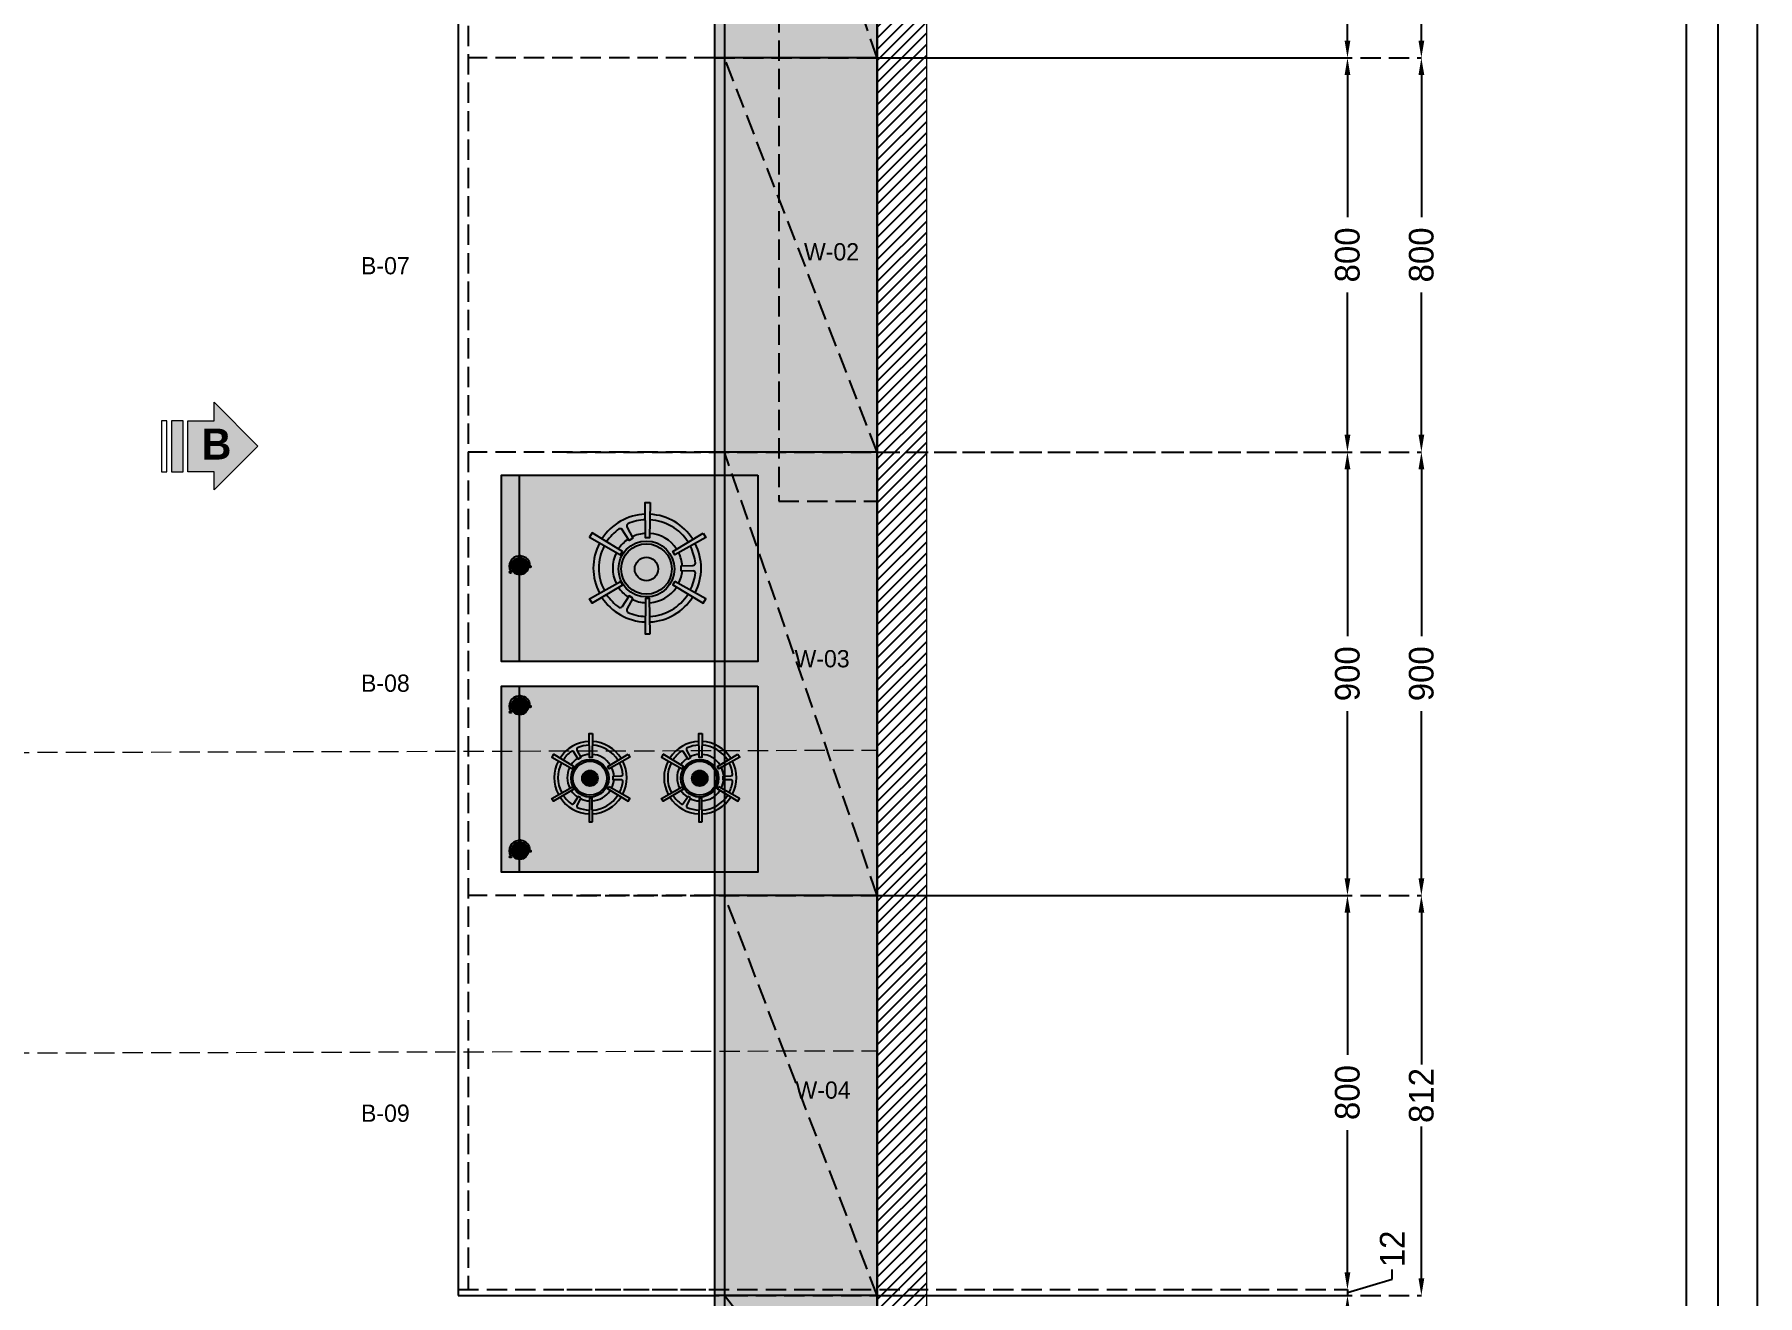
# Model space of a CAD drawing. Header units: millimetres. Extents: x -279428 to -243254, y -13605 to 1263.
# Drawn here: x -257001 to -253505, y -10734 to -8174 of the extents above; entities that cross this region are included whole.
import ezdxf

# ---------------------------------------------------------------- set-up
doc = ezdxf.new("R2010")
doc.units = ezdxf.units.MM
doc.linetypes.add('DGN Style 3', pattern=[57.66124, 41.1866, -16.47464])
for name, color, linetype in [('1-arredi retini', 7, 'Continuous'), ('kitchen line', 250, 'Continuous'), ('Livello 1', 7, 'Continuous'), ('Measurement', 7, 'Continuous')]:
    doc.layers.add(name, color=color, linetype=linetype)
for name, color, linetype, lineweight in [('BEAM', 1, 'Continuous', 35), ('FURNITURE', 7, 'Continuous', 9), ('Text', 7, 'Continuous', 0), ('www.cadpirate.com', 7, 'Continuous', 5)]:
    doc.layers.add(name, color=color, linetype=linetype, lineweight=lineweight)
doc.styles.add('Kuche7', font='', dxfattribs={"height": 50})
doc.styles.get("Standard").update_dxf_attribs({"font": 'arial.ttf'})
doc.styles.get('Kuche7').set_extended_font_data('Montserrat')
doc.dimstyles.new('Kuche7', dxfattribs={"dimtxt": 50, "dimasz": 35, "dimexe": 0.18, "dimexo": 0.0625, "dimgap": 10, "dimtad": 0, "dimdec": 0, "dimzin": 0, "dimdsep": 46, "dimtxsty": 'Kuche7', "dimcen": 0.09, "dimclrd": 256, "dimclre": 254, "dimclrt": 1, "dimadec": 0, "dimazin": 0, "dimtfac": 1, "dimtdec": 0, "dimtofl": 0, "dimtmove": 0, "dimatfit": 3, "dimfxl": 1, "dimtolj": 1, "dimtzin": 0, "dimarcsym": 0})

# ---------------------------------------------------------------- blocks, each defined once
blk = doc.blocks.new('RFRR')
at = {"layer": '1-arredi retini', "lineweight": 0, "ltscale": 200}
h = blk.add_hatch(color=252, dxfattribs=at)
h.set_gradient(color1=(132, 132, 132), color2=(222, 222, 222), one_color=1, tint=0.87, name='SPHERICAL')
edge = h.paths.add_edge_path()
edge.add_arc((-241844.5, 48785.5), 17.4, -90, 270)
h = blk.add_hatch(color=252, dxfattribs=at)
h.set_gradient(color1=(132, 132, 132), color2=(222, 222, 222), one_color=1, tint=0.87, name='SPHERICAL')
edge = h.paths.add_edge_path()
edge.add_arc((-241844.5, 48501.5), 17.4, -90, 270)
h = blk.add_hatch(color=252, dxfattribs=at)
h.set_gradient(color1=(132, 132, 132), color2=(222, 222, 222), one_color=1, tint=0.87, name='SPHERICAL')
edge = h.paths.add_edge_path()
edge.add_arc((-241844.5, 48208), 17.4, -90, 270)
at = {"layer": 'kitchen line'}
h = blk.add_hatch(color=9, dxfattribs=at)
h.dxf.hatch_style = 1
h.paths.add_polyline_path([(-241449.2, 46905.3), (-241119.2, 46905.3), (-241119.2, 50717.3), (-241449.2, 50717.3)])
at = {"layer": 'Livello 1'}
h = blk.add_hatch(color=250, dxfattribs=at)
h.dxf.hatch_style = 1
h.paths.add_polyline_path([(-241361.8, 48592.3), (-241361.8, 48970.3), (-241881.5, 48970.3), (-241881.5, 48592.3)])
h = blk.add_hatch(color=251, dxfattribs=at)
h.dxf.hatch_style = 1
h.set_gradient(color1=(79, 79, 79), color2=(26, 26, 26), one_color=1, tint=0.1, name='HEMISPHERICAL')
h.paths.add_polyline_path([(-241845.6, 48970.3), (-241845.6, 48592.3), (-241881.5, 48592.3), (-241881.5, 48970.3)])
h = blk.add_hatch(color=251, dxfattribs=at)
h.dxf.hatch_style = 1
h.paths.add_polyline_path([(-241466.8, 48844), (-241472.2, 48852.9), (-241533.9, 48815.7), (-241529.8, 48808.5)])
h.paths.add_polyline_path([(-241472.5, 48710.5), (-241467, 48719.3), (-241529.8, 48754.6), (-241534, 48747.5)])
h.paths.add_polyline_path([(-241579.7, 48648.3), (-241581.1, 48720.1), (-241589.1, 48720.1), (-241590.3, 48648.3)])
h.paths.add_polyline_path([(-241636.2, 48747.4), (-241640.3, 48754.5), (-241703.2, 48719.3), (-241697.7, 48710.5)])
h.paths.add_polyline_path([(-241640.1, 48808.6), (-241636.1, 48815.7), (-241697.6, 48853.2), (-241703, 48844.2)])
h.paths.add_polyline_path([(-241581.1, 48843.1), (-241579.7, 48914.8), (-241590.3, 48914.8), (-241589.1, 48843.1)])
h.paths.add_polyline_path([(-241589.7, 48879.9), (-241589.9, 48891.1, 0.244838), (-241677.8, 48841.1), (-241668.2, 48835.2, -0.092302), (-241643.4, 48861.3, -0.251), (-241637.6, 48860.8), (-241622.8, 48837.4), (-241615.1, 48842.4), (-241627.4, 48865.4, -0.287434), (-241625.3, 48871.7, -0.093781)])
h.paths.add_polyline_path([(-241503, 48834.4), (-241493.4, 48840.2, 0.243468), (-241580.2, 48891), (-241580.4, 48879.8, -0.241864)])
h.paths.add_polyline_path([(-241488.5, 48831.7), (-241498.3, 48826.2, -0.092443), (-241488.2, 48791.7, -0.321478), (-241493.1, 48787.2), (-241518, 48786.4), (-241518, 48776.6), (-241492.2, 48776.1, -0.294513), (-241488.2, 48771.8, -0.093236), (-241498.4, 48737), (-241488.7, 48731.5, 0.242498)])
h.paths.add_polyline_path([(-241493.5, 48723.1), (-241503.1, 48728.9, -0.241283), (-241580.4, 48683.7), (-241580.2, 48672.5, 0.24298)])
h.paths.add_polyline_path([(-241589.9, 48672.4), (-241589.7, 48683.6, -0.095479), (-241625.9, 48692.1, -0.272364), (-241627.4, 48698.1), (-241615.4, 48721), (-241622.8, 48725.3), (-241637.1, 48702.5, -0.128543), (-241642.6, 48701.6, -0.094675), (-241668.2, 48728.2), (-241677.8, 48722.4, 0.24489)])
h.paths.add_polyline_path([(-241682.7, 48730.8), (-241672.9, 48736.3, -0.245239), (-241672.9, 48827.1), (-241682.7, 48832.7, 0.246959)])
h = blk.add_hatch(color=250, dxfattribs=at)
h.dxf.hatch_style = 1
h.paths.add_polyline_path([(-241526.5, 48743), (-241534, 48747.5), (-241529.8, 48754.6), (-241522.2, 48750.4, 0.097126), (-241515, 48776.6), (-241518, 48776.6), (-241518, 48786.4), (-241515, 48786.5, 0.09775), (-241522, 48812.9), (-241529.8, 48808.5), (-241533.9, 48815.7), (-241526.2, 48820.3, 0.236887), (-241580.9, 48852.3), (-241581.1, 48843.1), (-241589.1, 48843.1), (-241589.2, 48852.3, 0.101272), (-241616.6, 48845.1), (-241615.1, 48842.4), (-241622.8, 48837.4), (-241624.7, 48840.4, 0.099348), (-241644.3, 48820.7), (-241636.1, 48815.7), (-241640.1, 48808.6), (-241648.6, 48813.3, 0.237003), (-241648.4, 48750), (-241640.3, 48754.5), (-241636.2, 48747.4), (-241644.1, 48742.6, 0.100044), (-241624.2, 48722.9), (-241622.8, 48725.3), (-241615.4, 48721), (-241616.7, 48718.6, 0.101575), (-241589.2, 48711.4), (-241589.1, 48720.1), (-241581.1, 48720.1), (-241580.9, 48711.4, 0.235323)])
h.paths.add_polyline_path([(-241587.5, 48723.1, -1), (-241587.5, 48836.7, -1)], flags=16)
h.paths.add_polyline_path([(-241587.5, 48728.6, -1), (-241587.5, 48831.2, -1)], flags=0)
h.paths.add_polyline_path([(-241587.5, 48756.2, -1), (-241587.5, 48803.6, -1)], flags=0)
h = blk.add_hatch(color=250, dxfattribs=at)
h.dxf.hatch_style = 1
h.paths.add_polyline_path([(-241587.5, 48836.7, 1), (-241587.5, 48723.1, 1)])
h.paths.add_polyline_path([(-241587.5, 48756.2, -1), (-241587.5, 48803.6, -1)], flags=16)
h = blk.add_hatch(color=250, dxfattribs=at)
h.dxf.hatch_style = 1
edge = h.paths.add_edge_path()
edge.add_arc((-241831.4, 48784.8), 1.36, -90, 270)
h = blk.add_hatch(color=251, dxfattribs=at)
h.dxf.hatch_style = 1
h.set_gradient(color1=(79, 79, 79), color2=(97, 97, 97), one_color=1, tint=0.38, name='SPHERICAL')
h.paths.add_polyline_path([(-241587.5, 48756.2, 1), (-241587.5, 48803.6, 1)])
h = blk.add_hatch(color=250, dxfattribs=at)
h.dxf.hatch_style = 1
h.paths.add_polyline_path([(-241361.8, 48164.3), (-241361.8, 48542.3), (-241881.5, 48542.3), (-241881.5, 48164.3)])
at = {"layer": 'Livello 1', "true_color": 0x575757}
h = blk.add_hatch(color=251, dxfattribs=at)
h.dxf.hatch_style = 1
h.set_gradient(color1=(79, 79, 79), color2=(26, 26, 26), one_color=1, tint=0.1, name='HEMISPHERICAL')
h.paths.add_polyline_path([(-241845.6, 48542.3), (-241845.6, 48164.3), (-241881.5, 48164.3), (-241881.5, 48542.3)])
at = {"layer": 'Livello 1', "true_color": 0x262626}
h = blk.add_hatch(color=250, dxfattribs=at)
h.dxf.hatch_style = 1
edge = h.paths.add_edge_path()
edge.add_arc((-241831.4, 48500.9), 1.36, -90, 270)
at = {"layer": 'Livello 1', "true_color": 0x575757}
h = blk.add_hatch(color=251, dxfattribs=at)
h.dxf.hatch_style = 1
h.paths.add_polyline_path([(-241621, 48398.2), (-241624.6, 48404.2), (-241666, 48379.2), (-241663.3, 48374.4)])
h.paths.add_polyline_path([(-241624.8, 48308.5), (-241621.1, 48314.4), (-241663.3, 48338.1), (-241666.1, 48333.4)])
h.paths.add_polyline_path([(-241696.8, 48266.7), (-241697.8, 48314.9), (-241703.1, 48314.9), (-241704, 48266.7)])
h.paths.add_polyline_path([(-241734.8, 48333.3), (-241737.6, 48338), (-241779.8, 48314.4), (-241776.1, 48308.5)])
h.paths.add_polyline_path([(-241737.4, 48374.4), (-241734.7, 48379.2), (-241776, 48404.3), (-241779.7, 48398.3)])
h.paths.add_polyline_path([(-241697.8, 48397.6), (-241696.8, 48445.7), (-241704, 48445.7), (-241703.1, 48397.6)])
h.paths.add_polyline_path([(-241703.6, 48422.3), (-241703.7, 48429.8, 0.244838), (-241762.7, 48396.2), (-241756.3, 48392.3, -0.092302), (-241739.6, 48409.8, -0.251), (-241735.8, 48409.4), (-241725.8, 48393.8), (-241720.6, 48397.1), (-241728.9, 48412.5, -0.287434), (-241727.5, 48416.8, -0.093781)])
h.paths.add_polyline_path([(-241645.3, 48391.7), (-241638.8, 48395.6, 0.243468), (-241697.1, 48429.8), (-241697.3, 48422.2, -0.241864)])
h.paths.add_polyline_path([(-241635.6, 48389.9), (-241642.2, 48386.3, -0.092443), (-241635.3, 48363.1, -0.321478), (-241638.6, 48360), (-241655.4, 48359.5), (-241655.4, 48352.9), (-241638.1, 48352.5, -0.294513), (-241635.3, 48349.7, -0.093236), (-241642.2, 48326.3), (-241635.7, 48322.6, 0.242498)])
h.paths.add_polyline_path([(-241638.9, 48317), (-241645.4, 48320.9, -0.241283), (-241697.3, 48290.5), (-241697.1, 48283, 0.24298)])
h.paths.add_polyline_path([(-241703.7, 48282.9), (-241703.6, 48290.4, -0.095479), (-241727.9, 48296.1, -0.272364), (-241728.9, 48300.2), (-241720.8, 48315.5), (-241725.8, 48318.4), (-241735.4, 48303.1, -0.128543), (-241739.1, 48302.5, -0.094675), (-241756.3, 48320.4), (-241762.7, 48316.5, 0.24489)])
h.paths.add_polyline_path([(-241766, 48322.1), (-241759.4, 48325.8, -0.245239), (-241759.5, 48386.8), (-241766, 48390.6, 0.246959)])
h = blk.add_hatch(color=251, dxfattribs=at)
h.dxf.hatch_style = 1
h.paths.add_polyline_path([(-241398.3, 48398.2), (-241401.9, 48404.2), (-241443.4, 48379.2), (-241440.7, 48374.4)])
h.paths.add_polyline_path([(-241402.1, 48308.5), (-241398.4, 48314.4), (-241440.6, 48338.1), (-241443.4, 48333.4)])
h.paths.add_polyline_path([(-241474.2, 48266.7), (-241475.1, 48314.9), (-241480.4, 48314.9), (-241481.3, 48266.7)])
h.paths.add_polyline_path([(-241512.1, 48333.3), (-241514.9, 48338), (-241557.1, 48314.4), (-241553.4, 48308.5)])
h.paths.add_polyline_path([(-241514.8, 48374.4), (-241512, 48379.2), (-241553.4, 48404.3), (-241557, 48398.3)])
h.paths.add_polyline_path([(-241475.1, 48397.6), (-241474.2, 48445.7), (-241481.3, 48445.7), (-241480.4, 48397.6)])
h.paths.add_polyline_path([(-241480.9, 48422.3), (-241481, 48429.8, 0.244838), (-241540, 48396.2), (-241533.6, 48392.3, -0.092302), (-241517, 48409.8, -0.251), (-241513.1, 48409.4), (-241503.1, 48393.8), (-241498, 48397.1), (-241506.2, 48412.5, -0.287434), (-241504.8, 48416.8, -0.093781)])
h.paths.add_polyline_path([(-241422.6, 48391.7), (-241416.2, 48395.6, 0.243468), (-241474.5, 48429.8), (-241474.6, 48422.2, -0.241864)])
h.paths.add_polyline_path([(-241412.9, 48389.9), (-241419.5, 48386.3, -0.092443), (-241412.7, 48363.1, -0.321478), (-241416, 48360), (-241432.7, 48359.5), (-241432.7, 48352.9), (-241415.4, 48352.5, -0.294513), (-241412.7, 48349.7, -0.093236), (-241419.6, 48326.3), (-241413, 48322.6, 0.242498)])
h.paths.add_polyline_path([(-241416.2, 48317), (-241422.7, 48320.9, -0.241283), (-241474.6, 48290.5), (-241474.5, 48283, 0.24298)])
h.paths.add_polyline_path([(-241481, 48282.9), (-241480.9, 48290.4, -0.095479), (-241505.2, 48296.1, -0.272364), (-241506.2, 48300.2), (-241498.1, 48315.5), (-241503.1, 48318.4), (-241512.7, 48303.1, -0.128543), (-241516.4, 48302.5, -0.094675), (-241533.6, 48320.4), (-241540, 48316.5, 0.24489)])
h.paths.add_polyline_path([(-241543.3, 48322.1), (-241536.8, 48325.8, -0.245239), (-241536.8, 48386.8), (-241543.3, 48390.6, 0.246959)])
at = {"layer": 'Livello 1', "true_color": 0x212121}
h = blk.add_hatch(color=250, dxfattribs=at)
h.dxf.hatch_style = 1
h.paths.add_polyline_path([(-241661.1, 48330.3), (-241666.1, 48333.4), (-241663.3, 48338.1), (-241658.2, 48335.3, 0.097126), (-241653.4, 48352.9), (-241655.4, 48352.9), (-241655.4, 48359.5), (-241653.3, 48359.6, 0.09775), (-241658.1, 48377.3), (-241663.3, 48374.4), (-241666, 48379.2), (-241660.9, 48382.3, 0.236887), (-241697.6, 48403.7), (-241697.8, 48397.6), (-241703.1, 48397.6), (-241703.2, 48403.8, 0.101272), (-241721.6, 48399), (-241720.6, 48397.1), (-241725.8, 48393.8), (-241727.1, 48395.8, 0.099348), (-241740.2, 48382.5), (-241734.7, 48379.2), (-241737.4, 48374.4), (-241743.1, 48377.6, 0.237003), (-241743, 48335), (-241737.6, 48338), (-241734.8, 48333.3), (-241740.1, 48330.1, 0.100044), (-241726.8, 48316.8), (-241725.8, 48318.4), (-241720.8, 48315.5), (-241721.7, 48313.9, 0.101575), (-241703.2, 48309.1), (-241703.1, 48314.9), (-241697.8, 48314.9), (-241697.6, 48309.1, 0.235323)])
h.paths.add_polyline_path([(-241702.1, 48317, -1), (-241702.1, 48393.3, -1)], flags=16)
h.paths.add_polyline_path([(-241702.1, 48320.7, -1), (-241702.1, 48389.6, -1)], flags=0)
h.paths.add_polyline_path([(-241702.1, 48339.2, -1), (-241702.1, 48371.1, -1)], flags=0)
h = blk.add_hatch(color=250, dxfattribs=at)
h.dxf.hatch_style = 1
h.paths.add_polyline_path([(-241702.1, 48393.3, 1), (-241702.1, 48317, 1)])
h.paths.add_polyline_path([(-241702.1, 48339.2, -1), (-241702.1, 48371.1, -1)], flags=16)
h = blk.add_hatch(color=250, dxfattribs=at)
h.dxf.hatch_style = 1
h.paths.add_polyline_path([(-241438.4, 48330.3), (-241443.4, 48333.4), (-241440.6, 48338.1), (-241435.6, 48335.3, 0.097126), (-241430.7, 48352.9), (-241432.7, 48352.9), (-241432.7, 48359.5), (-241430.7, 48359.6, 0.09775), (-241435.4, 48377.3), (-241440.7, 48374.4), (-241443.4, 48379.2), (-241438.2, 48382.3, 0.236887), (-241475, 48403.7), (-241475.1, 48397.6), (-241480.4, 48397.6), (-241480.6, 48403.8, 0.101272), (-241498.9, 48399), (-241498, 48397.1), (-241503.1, 48393.8), (-241504.4, 48395.8, 0.099348), (-241517.6, 48382.5), (-241512, 48379.2), (-241514.8, 48374.4), (-241520.4, 48377.6, 0.237003), (-241520.3, 48335), (-241514.9, 48338), (-241512.1, 48333.3), (-241517.4, 48330.1, 0.100044), (-241504.1, 48316.8), (-241503.1, 48318.4), (-241498.1, 48315.5), (-241499, 48313.9, 0.101575), (-241480.6, 48309.1), (-241480.4, 48314.9), (-241475.1, 48314.9), (-241475, 48309.1, 0.235323)])
h.paths.add_polyline_path([(-241479.4, 48317, -1), (-241479.4, 48393.3, -1)], flags=16)
h.paths.add_polyline_path([(-241479.4, 48320.7, -1), (-241479.4, 48389.6, -1)], flags=0)
h.paths.add_polyline_path([(-241479.4, 48339.2, -1), (-241479.4, 48371.1, -1)], flags=0)
h = blk.add_hatch(color=250, dxfattribs=at)
h.dxf.hatch_style = 1
h.paths.add_polyline_path([(-241479.4, 48393.3, 1), (-241479.4, 48317, 1)])
h.paths.add_polyline_path([(-241479.4, 48339.2, -1), (-241479.4, 48371.1, -1)], flags=16)
at = {"layer": 'Livello 1', "true_color": 0x575757}
h = blk.add_hatch(color=251, dxfattribs=at)
h.dxf.hatch_style = 1
h.set_gradient(color1=(79, 79, 79), color2=(97, 97, 97), one_color=1, tint=0.38, name='SPHERICAL')
h.paths.add_polyline_path([(-241702.1, 48339.2, 1), (-241702.1, 48371.1, 1)])
h = blk.add_hatch(color=251, dxfattribs=at)
h.dxf.hatch_style = 1
h.set_gradient(color1=(79, 79, 79), color2=(97, 97, 97), one_color=1, tint=0.38, name='SPHERICAL')
h.paths.add_polyline_path([(-241479.4, 48339.2, 1), (-241479.4, 48371.1, 1)])
at = {"layer": 'Livello 1', "true_color": 0x262626}
h = blk.add_hatch(color=250, dxfattribs=at)
h.dxf.hatch_style = 1
edge = h.paths.add_edge_path()
edge.add_arc((-241831.4, 48207.4), 1.36, -90, 270)
for p, q in [((-241845.6, 48970.3), (-241845.6, 48592.3)), ((-241845.6, 48542.3), (-241845.6, 48164.3))]:
    blk.add_line(p, q)
at = {"color": 1, "linetype": 'DGN Style 3'}
blk.add_lwpolyline([(-241319.2, 48917.3), (-241119.2, 48917.3), (-241119.2, 50717.3), (-241319.2, 50717.3)], close=True, dxfattribs=at)
for points in [[(-241361.8, 48970.3), (-241361.8, 48592.3), (-241881.5, 48592.3), (-241881.5, 48970.3)], [(-241361.8, 48542.3), (-241361.8, 48164.3), (-241881.5, 48164.3), (-241881.5, 48542.3)]]:
    blk.add_lwpolyline(points, close=True)
at = {"color": 252}
for points in [[(-241579.7, 48914.8), (-241581.1, 48843.1), (-241589.1, 48843.1), (-241590.3, 48914.8), (-241579.7, 48914.8)], [(-241697.6, 48853.2), (-241703, 48844.2), (-241640.1, 48808.6), (-241636.1, 48815.7), (-241697.6, 48853.2)], [(-241627.4, 48865.4), (-241615.1, 48842.4), (-241622.8, 48837.4), (-241637.6, 48860.8)], [(-241472.2, 48852.9), (-241466.8, 48844), (-241529.8, 48808.5), (-241533.9, 48815.7), (-241472.2, 48852.9)], [(-241518, 48786.4), (-241493.1, 48787.2)], [(-241518, 48786.4), (-241518, 48776.6), (-241492.2, 48776.1)], [(-241640.3, 48754.5), (-241636.2, 48747.4), (-241697.7, 48710.5), (-241703.2, 48719.3), (-241640.3, 48754.5)], [(-241529.8, 48754.6), (-241534, 48747.5), (-241472.5, 48710.5), (-241467, 48719.3), (-241529.8, 48754.6)], [(-241615.4, 48721), (-241622.8, 48725.3), (-241637.1, 48702.5)], [(-241615.4, 48721), (-241627.4, 48698.1)], [(-241579.7, 48648.3), (-241581.1, 48720.1), (-241589.1, 48720.1), (-241590.3, 48648.3), (-241579.7, 48648.3)], [(-241696.8, 48445.7), (-241697.8, 48397.6), (-241703.1, 48397.6), (-241704, 48445.7), (-241696.8, 48445.7)], [(-241474.2, 48445.7), (-241475.1, 48397.6), (-241480.4, 48397.6), (-241481.3, 48445.7), (-241474.2, 48445.7)], [(-241776, 48404.3), (-241779.7, 48398.3), (-241737.4, 48374.4), (-241734.7, 48379.2), (-241776, 48404.3)], [(-241728.9, 48412.5), (-241720.6, 48397.1), (-241725.8, 48393.8), (-241735.8, 48409.4)], [(-241624.6, 48404.2), (-241621, 48398.2), (-241663.3, 48374.4), (-241666, 48379.2), (-241624.6, 48404.2)], [(-241553.4, 48404.3), (-241557, 48398.3), (-241514.8, 48374.4), (-241512, 48379.2), (-241553.4, 48404.3)], [(-241506.2, 48412.5), (-241498, 48397.1), (-241503.1, 48393.8), (-241513.1, 48409.4)], [(-241401.9, 48404.2), (-241398.3, 48398.2), (-241440.7, 48374.4), (-241443.4, 48379.2), (-241401.9, 48404.2)], [(-241655.4, 48359.5), (-241638.6, 48360)], [(-241655.4, 48359.5), (-241655.4, 48352.9), (-241638.1, 48352.5)], [(-241432.7, 48359.5), (-241416, 48360)], [(-241432.7, 48359.5), (-241432.7, 48352.9), (-241415.4, 48352.5)], [(-241737.6, 48338), (-241734.8, 48333.3), (-241776.1, 48308.5), (-241779.8, 48314.4), (-241737.6, 48338)], [(-241663.3, 48338.1), (-241666.1, 48333.4), (-241624.8, 48308.5), (-241621.1, 48314.4), (-241663.3, 48338.1)], [(-241514.9, 48338), (-241512.1, 48333.3), (-241553.4, 48308.5), (-241557.1, 48314.4), (-241514.9, 48338)], [(-241440.6, 48338.1), (-241443.4, 48333.4), (-241402.1, 48308.5), (-241398.4, 48314.4), (-241440.6, 48338.1)], [(-241720.8, 48315.5), (-241725.8, 48318.4), (-241735.4, 48303.1)], [(-241720.8, 48315.5), (-241728.9, 48300.2)], [(-241696.8, 48266.7), (-241697.8, 48314.9), (-241703.1, 48314.9), (-241704, 48266.7), (-241696.8, 48266.7)], [(-241498.1, 48315.5), (-241503.1, 48318.4), (-241512.7, 48303.1)], [(-241498.1, 48315.5), (-241506.2, 48300.2)], [(-241474.2, 48266.7), (-241475.1, 48314.9), (-241480.4, 48314.9), (-241481.3, 48266.7), (-241474.2, 48266.7)]]:
    blk.add_lwpolyline(points, dxfattribs=at)
for centre, radius in [((-241844.4, 48806), 2.09), ((-241863.3, 48773.5), 1.85), ((-241844.5, 48785.5), 17.4), ((-241831.4, 48784.8), 1.36), ((-241823.4, 48784.7), 1.62), ((-241844.5, 48501.5), 17.4), ((-241844.4, 48522), 2.09), ((-241831.4, 48500.9), 1.36), ((-241823.4, 48500.7), 1.62), ((-241863.3, 48489.5), 1.85), ((-241844.5, 48208), 17.4), ((-241844.4, 48228.5), 2.09), ((-241863.3, 48196), 1.85), ((-241831.4, 48207.4), 1.36), ((-241823.4, 48207.2), 1.62)]:
    blk.add_circle(centre, radius)
for centre, radius in [((-241587.5, 48779.9), 56.8), ((-241587.5, 48779.9), 51.3), ((-241587.5, 48779.9), 23.7), ((-241702.1, 48355.1), 38.2), ((-241702.1, 48355.1), 34.5), ((-241479.4, 48355.1), 38.2), ((-241479.4, 48355.1), 34.5), ((-241702.1, 48355.1), 15.9), ((-241479.4, 48355.1), 15.9)]:
    blk.add_circle(centre, radius, dxfattribs=at)
for centre, radius, start, end in [((-241585.9, 48781.7), 109.4, 92.1271, 147.1573), ((-241585.9, 48781.7), 98.2, 92.2538, 113.6841), ((-241585.9, 48781.7), 98.2, 32.4116, 86.7982), ((-241585.9, 48781.7), 109.4, 32.2795, 87.0134), ((-241585.9, 48781.7), 98.2, 125.8876, 146.982), ((-241641, 48855.6), 6.13, 56.433, 112.7935), ((-241621.3, 48866.8), 6.26, 129.6142, 193.76), ((-241585.4, 48781.8), 70.6, 93.1107, 116.2417), ((-241585.4, 48781.8), 70.6, 33.0375, 86.3454), ((-241585.9, 48781.7), 109.4, 152.2678, 207.7563), ((-241585.9, 48781.7), 98.2, 152.4724, 207.5893), ((-241585.4, 48781.8), 70.6, 153.509, 206.8419), ((-241585.4, 48781.8), 70.6, 123.8813, 146.5757), ((-241585.4, 48781.8), 70.6, 3.7906, 26.1223), ((-241585.9, 48781.7), 98.2, 5.8222, 26.9485), ((-241585.9, 48781.7), 109.4, 332.6694, 27.1935), ((-241585.4, 48781.8), 70.6, 333.5102, 355.7003), ((-241493.8, 48792.8), 5.73, 277.328, 348.6139), ((-241493.5, 48770.8), 5.41, 11.0742, 76.7157), ((-241585.4, 48781.8), 70.6, 213.7499, 236.6023), ((-241585.4, 48781.8), 70.6, 273.6459, 326.6143), ((-241585.9, 48781.7), 98.2, 332.8964, 354.203), ((-241585.9, 48781.7), 109.4, 212.8348, 267.8762), ((-241585.9, 48781.7), 98.2, 213.0495, 234.6829), ((-241585.4, 48781.8), 70.6, 243.6976, 266.8973), ((-241585.9, 48781.7), 98.2, 273.1979, 327.4588), ((-241585.9, 48781.7), 109.4, 272.983, 327.6112), ((-241641.6, 48712.7), 11.1, 264.6193, 293.9185), ((-241621.5, 48696.4), 6.12, 163.7609, 224.7038), ((-241585.9, 48781.7), 98.2, 245.9337, 267.7498), ((-241701, 48356.4), 73.5, 92.1271, 147.1573), ((-241701, 48356.4), 73.5, 32.2795, 87.0134), ((-241478.3, 48356.4), 73.5, 92.1271, 147.1573), ((-241478.3, 48356.4), 73.5, 32.2795, 87.0134), ((-241701, 48356.4), 73.5, 152.2678, 207.7563), ((-241701, 48356.4), 66, 125.8876, 146.982), ((-241700.7, 48356.4), 47.4, 123.8813, 146.5757), ((-241738, 48406), 4.12, 56.433, 112.7935), ((-241724.8, 48413.5), 4.2, 129.6142, 193.76), ((-241701, 48356.4), 66, 92.2538, 113.6841), ((-241700.7, 48356.4), 47.4, 93.1107, 116.2417), ((-241700.7, 48356.4), 47.4, 33.0375, 86.3454), ((-241701, 48356.4), 66, 32.4116, 86.7982), ((-241701, 48356.4), 73.5, 332.6694, 27.1935), ((-241478.3, 48356.4), 73.5, 152.2678, 207.7563), ((-241478.3, 48356.4), 66, 125.8876, 146.982), ((-241478, 48356.4), 47.4, 123.8813, 146.5757), ((-241515.4, 48406), 4.12, 56.433, 112.7935), ((-241502.1, 48413.5), 4.2, 129.6142, 193.76), ((-241478.3, 48356.4), 66, 92.2538, 113.6841), ((-241478, 48356.4), 47.4, 93.1107, 116.2417), ((-241478, 48356.4), 47.4, 33.0375, 86.3454), ((-241478.3, 48356.4), 66, 32.4116, 86.7982), ((-241478.3, 48356.4), 73.5, 332.6694, 27.1935), ((-241701, 48356.4), 66, 152.4724, 207.5893), ((-241700.7, 48356.4), 47.4, 153.509, 206.8419), ((-241700.7, 48356.4), 47.4, 3.7906, 26.1223), ((-241701, 48356.4), 66, 5.8222, 26.9485), ((-241639.1, 48363.8), 3.85, 277.328, 348.6139), ((-241478.3, 48356.4), 66, 152.4724, 207.5893), ((-241478, 48356.4), 47.4, 153.509, 206.8419), ((-241478, 48356.4), 47.4, 3.7906, 26.1223), ((-241478.3, 48356.4), 66, 5.8222, 26.9485), ((-241416.4, 48363.8), 3.85, 277.328, 348.6139), ((-241701, 48356.4), 66, 213.0495, 234.6829), ((-241700.7, 48356.4), 47.4, 213.7499, 236.6023), ((-241700.7, 48356.4), 47.4, 273.6459, 326.6143), ((-241701, 48356.4), 66, 273.1979, 327.4588), ((-241700.7, 48356.4), 47.4, 333.5102, 355.7003), ((-241701, 48356.4), 66, 332.8964, 354.203), ((-241638.9, 48349), 3.63, 11.0742, 76.7157), ((-241478.3, 48356.4), 66, 213.0495, 234.6829), ((-241478, 48356.4), 47.4, 213.7499, 236.6023), ((-241478, 48356.4), 47.4, 273.6459, 326.6143), ((-241478.3, 48356.4), 66, 273.1979, 327.4588), ((-241478, 48356.4), 47.4, 333.5102, 355.7003), ((-241478.3, 48356.4), 66, 332.8964, 354.203), ((-241416.2, 48349), 3.63, 11.0742, 76.7157), ((-241701, 48356.4), 73.5, 212.8348, 267.8762), ((-241738.4, 48310), 7.47, 264.6193, 293.9185), ((-241724.9, 48299), 4.11, 163.7609, 224.7038), ((-241701, 48356.4), 66, 245.9337, 267.7498), ((-241700.7, 48356.4), 47.4, 243.6976, 266.8973), ((-241701, 48356.4), 73.5, 272.983, 327.6112), ((-241478.3, 48356.4), 73.5, 212.8348, 267.8762), ((-241515.7, 48310), 7.47, 264.6193, 293.9185), ((-241502.3, 48299), 4.11, 163.7609, 224.7038), ((-241478.3, 48356.4), 66, 245.9337, 267.7498), ((-241478, 48356.4), 47.4, 243.6976, 266.8973), ((-241478.3, 48356.4), 73.5, 272.983, 327.6112)]:
    blk.add_arc(centre, radius, start, end, dxfattribs=at)
for centre, radius, start, end in [((-241845.6, 48785.6), 20.5, 92.6341, 210.0159), ((-241843.6, 48785.9), 20.2, 1.1498, 86.4099), ((-241845.6, 48501.6), 20.5, 92.6341, 210.0159), ((-241843.6, 48501.9), 20.2, 1.1498, 86.4099), ((-241845.6, 48208.1), 20.5, 92.6341, 210.0159), ((-241843.6, 48208.4), 20.2, 1.1498, 86.4099)]:
    blk.add_arc(centre, radius, start, end)
at = {"layer": 'kitchen line'}
for p, q in [((-241119.2, 51397.3), (-241119.2, 46905.3)), ((-241969.2, 50747.3), (-241969.2, 47305.3)), ((-241969.2, 47305.3), (-241449.2, 47305.3))]:
    blk.add_line(p, q, dxfattribs=at)
at = {"layer": 'kitchen line', "color": 251, "linetype": 'DGN Style 3', "true_color": 0x636466}
for p, q in [((-241949.2, 50747.3), (-241949.2, 47317.3)), ((-241449.2, 49817.3), (-241949.2, 49817.3)), ((-241449.2, 49017.3), (-241949.2, 49017.3)), ((-241449.2, 48117.3), (-241949.2, 48117.3)), ((-241969.2, 47317.3), (-241449.2, 47317.3))]:
    blk.add_line(p, q, dxfattribs=at)
at = {"layer": 'kitchen line', "color": 5}
for p, q in [((-241449.2, 50717.3), (-241449.2, 46905.3)), ((-241429.2, 50717.3), (-241429.2, 46905.3)), ((-241119.2, 49817.3, -1), (-241449.2, 49817.3, -1)), ((-241119.2, 49017.3), (-241449.2, 49017.3)), ((-241119.2, 48117.3), (-241449.2, 48117.3)), ((-241119.2, 47305.3), (-241449.2, 47305.3))]:
    blk.add_line(p, q, dxfattribs=at)
at = {"layer": 'kitchen line', "color": 5, "linetype": 'DGN Style 3'}
for p, q in [((-241119.2, 49817.3, -1), (-241429.2, 50717.3)), ((-241119.2, 49017.3), (-241429.2, 49817.3)), ((-241119.2, 48117.3), (-241429.2, 49017.3)), ((-241119.2, 47305.3), (-241429.2, 48117.3)), ((-241119.2, 46905.3), (-241429.2, 47305.3))]:
    blk.add_line(p, q, dxfattribs=at)
blk = doc.blocks.new('*D44')
at = {"layer": 'Defpoints', "color": 0, "transparency": 16777216}
for p in [(-255621, -7321.8), (-255621, -8221.8, -1), (-254336.9, -8221.8)]:
    blk.add_point(p, dxfattribs=at)
at = {"layer": 'Measurement', "color": 254, "linetype": 'DGN Style 3', "lineweight": -2, "transparency": 16777216}
for p, q in [((-255620.9, -7321.8), (-254336.7, -7321.8)), ((-255620.9, -8221.8), (-254336.7, -8221.8))]:
    blk.add_line(p, q, dxfattribs=at)
at = {"layer": 'Measurement', "lineweight": -2, "transparency": 16777216}
for p, q in [((-254336.9, -7356.8), (-254336.9, -7695.7)), ((-254336.9, -8186.8), (-254336.9, -7847.9))]:
    blk.add_line(p, q, dxfattribs=at)
at = {"layer": 'Measurement', "transparency": 16777216}
for points in [[(-254342.7, -7356.8), (-254331, -7356.8), (-254336.9, -7321.8)], [(-254342.7, -8186.8), (-254331, -8186.8), (-254336.9, -8221.8)]]:
    blk.add_solid(points, dxfattribs=at)
at = {"layer": 'Measurement', "color": 1, "transparency": 16777216, "insert": (-254336.9, -7771.8), "char_height": 50, "attachment_point": 5, "rotation": 90, "style": 'Kuche7'}
blk.add_mtext('\\A1;900', dxfattribs=at)
blk = doc.blocks.new('*D45')
at = {"layer": 'Defpoints', "color": 0, "transparency": 16777216}
for p in [(-255621, -8221.8, -1), (-255921, -9021.8), (-254336.9, -9021.8)]:
    blk.add_point(p, dxfattribs=at)
at = {"layer": 'Measurement', "color": 254, "linetype": 'DGN Style 3', "lineweight": -2, "transparency": 16777216}
for p, q in [((-255620.9, -8221.8), (-254336.7, -8221.8)), ((-255920.9, -9021.8), (-254336.7, -9021.8))]:
    blk.add_line(p, q, dxfattribs=at)
at = {"layer": 'Measurement', "lineweight": -2, "transparency": 16777216}
for p, q in [((-254336.9, -8256.8), (-254336.9, -8545.3)), ((-254336.9, -8986.8), (-254336.9, -8698.3))]:
    blk.add_line(p, q, dxfattribs=at)
at = {"layer": 'Measurement', "transparency": 16777216}
for points in [[(-254342.7, -8256.8), (-254331, -8256.8), (-254336.9, -8221.8)], [(-254342.7, -8986.8), (-254331, -8986.8), (-254336.9, -9021.8)]]:
    blk.add_solid(points, dxfattribs=at)
at = {"layer": 'Measurement', "color": 1, "transparency": 16777216, "insert": (-254336.9, -8621.8), "char_height": 50, "attachment_point": 5, "rotation": 90, "style": 'Kuche7'}
blk.add_mtext('\\A1;800', dxfattribs=at)
blk = doc.blocks.new('*D46')
at = {"layer": 'Defpoints', "color": 0, "transparency": 16777216}
for p in [(-255921, -9021.8), (-255901, -9921.8), (-254336.9, -9921.8)]:
    blk.add_point(p, dxfattribs=at)
at = {"layer": 'Measurement', "color": 254, "linetype": 'DGN Style 3', "lineweight": -2, "transparency": 16777216}
for p, q in [((-255920.9, -9021.8), (-254336.7, -9021.8)), ((-255900.9, -9921.8), (-254336.7, -9921.8))]:
    blk.add_line(p, q, dxfattribs=at)
at = {"layer": 'Measurement', "lineweight": -2, "transparency": 16777216}
for p, q in [((-254336.9, -9056.8), (-254336.9, -9395.7)), ((-254336.9, -9886.8), (-254336.9, -9547.9))]:
    blk.add_line(p, q, dxfattribs=at)
at = {"layer": 'Measurement', "transparency": 16777216}
for points in [[(-254342.7, -9056.8), (-254331, -9056.8), (-254336.9, -9021.8)], [(-254342.7, -9886.8), (-254331, -9886.8), (-254336.9, -9921.8)]]:
    blk.add_solid(points, dxfattribs=at)
at = {"layer": 'Measurement', "color": 1, "transparency": 16777216, "insert": (-254336.9, -9471.8), "char_height": 50, "attachment_point": 5, "rotation": 90, "style": 'Kuche7'}
blk.add_mtext('\\A1;900', dxfattribs=at)
blk = doc.blocks.new('*D47')
at = {"layer": 'Defpoints', "color": 0, "transparency": 16777216}
for p in [(-255901, -9921.8), (-255921, -10721.8), (-254336.9, -10721.8)]:
    blk.add_point(p, dxfattribs=at)
at = {"layer": 'Measurement', "color": 254, "linetype": 'DGN Style 3', "lineweight": -2, "transparency": 16777216}
for p, q in [((-255900.9, -9921.8), (-254336.7, -9921.8)), ((-255920.9, -10721.8), (-254336.7, -10721.8))]:
    blk.add_line(p, q, dxfattribs=at)
at = {"layer": 'Measurement', "lineweight": -2, "transparency": 16777216}
for p, q in [((-254336.9, -9956.8), (-254336.9, -10245.3)), ((-254336.9, -10686.8), (-254336.9, -10398.3))]:
    blk.add_line(p, q, dxfattribs=at)
at = {"layer": 'Measurement', "transparency": 16777216}
for points in [[(-254342.7, -9956.8), (-254331, -9956.8), (-254336.9, -9921.8)], [(-254342.7, -10686.8), (-254331, -10686.8), (-254336.9, -10721.8)]]:
    blk.add_solid(points, dxfattribs=at)
at = {"layer": 'Measurement', "color": 1, "transparency": 16777216, "insert": (-254336.9, -10321.8), "char_height": 50, "attachment_point": 5, "rotation": 90, "style": 'Kuche7'}
blk.add_mtext('\\A1;800', dxfattribs=at)
blk = doc.blocks.new('*D48')
at = {"layer": 'Defpoints', "color": 0, "transparency": 16777216}
for p in [(-255921, -10721.8), (-255941, -10733.8), (-254336.9, -10733.8)]:
    blk.add_point(p, dxfattribs=at)
at = {"layer": 'Measurement', "lineweight": -2, "transparency": 16777216}
for p, q in [((-254336.9, -10686.8), (-254336.9, -10651.8)), ((-254246.1, -10700.6), (-254246.1, -10680.6)), ((-254336.9, -10727.8), (-254246.1, -10700.6)), ((-254336.9, -10721.8), (-254336.9, -10733.8)), ((-254336.9, -10768.8), (-254336.9, -10803.8))]:
    blk.add_line(p, q, dxfattribs=at)
at = {"layer": 'Measurement', "color": 254, "linetype": 'DGN Style 3', "lineweight": -2, "transparency": 16777216}
for p, q in [((-255920.9, -10721.8), (-254336.7, -10721.8)), ((-255940.9, -10733.8), (-254336.7, -10733.8))]:
    blk.add_line(p, q, dxfattribs=at)
at = {"layer": 'Measurement', "transparency": 16777216}
for points in [[(-254342.7, -10686.8), (-254331, -10686.8), (-254336.9, -10721.8)], [(-254342.7, -10768.8), (-254331, -10768.8), (-254336.9, -10733.8)]]:
    blk.add_solid(points, dxfattribs=at)
at = {"layer": 'Measurement', "color": 1, "transparency": 16777216, "insert": (-254246.1, -10639.1), "char_height": 50, "attachment_point": 5, "rotation": 90, "style": 'Kuche7'}
blk.add_mtext('\\A1;12', dxfattribs=at)
blk = doc.blocks.new('*D49')
at = {"layer": 'Defpoints', "color": 0, "transparency": 16777216}
for p in [(-255291, -7321.8), (-255291, -8221.8), (-254186.9, -8221.8)]:
    blk.add_point(p, dxfattribs=at)
at = {"layer": 'Measurement', "color": 254, "linetype": 'DGN Style 3', "lineweight": -2, "transparency": 16777216}
for p, q in [((-255290.9, -7321.8), (-254186.7, -7321.8)), ((-255290.9, -8221.8), (-254186.7, -8221.8))]:
    blk.add_line(p, q, dxfattribs=at)
at = {"layer": 'Measurement', "lineweight": -2, "transparency": 16777216}
for p, q in [((-254186.9, -7356.8), (-254186.9, -7695.7)), ((-254186.9, -8186.8), (-254186.9, -7847.9))]:
    blk.add_line(p, q, dxfattribs=at)
at = {"layer": 'Measurement', "transparency": 16777216}
for points in [[(-254192.7, -7356.8), (-254181, -7356.8), (-254186.9, -7321.8)], [(-254192.7, -8186.8), (-254181, -8186.8), (-254186.9, -8221.8)]]:
    blk.add_solid(points, dxfattribs=at)
at = {"layer": 'Measurement', "color": 1, "transparency": 16777216, "insert": (-254186.9, -7771.8), "char_height": 50, "attachment_point": 5, "rotation": 90, "style": 'Kuche7'}
blk.add_mtext('\\A1;900', dxfattribs=at)
blk = doc.blocks.new('*D50')
at = {"layer": 'Defpoints', "color": 0, "transparency": 16777216}
for p in [(-255291, -8221.8), (-255291, -9021.8), (-254186.9, -9021.8)]:
    blk.add_point(p, dxfattribs=at)
at = {"layer": 'Measurement', "color": 254, "linetype": 'DGN Style 3', "lineweight": -2, "transparency": 16777216}
for p, q in [((-255290.9, -8221.8), (-254186.7, -8221.8)), ((-255290.9, -9021.8), (-254186.7, -9021.8))]:
    blk.add_line(p, q, dxfattribs=at)
at = {"layer": 'Measurement', "lineweight": -2, "transparency": 16777216}
for p, q in [((-254186.9, -8256.8), (-254186.9, -8545.3)), ((-254186.9, -8986.8), (-254186.9, -8698.3))]:
    blk.add_line(p, q, dxfattribs=at)
at = {"layer": 'Measurement', "transparency": 16777216}
for points in [[(-254192.7, -8256.8), (-254181, -8256.8), (-254186.9, -8221.8)], [(-254192.7, -8986.8), (-254181, -8986.8), (-254186.9, -9021.8)]]:
    blk.add_solid(points, dxfattribs=at)
at = {"layer": 'Measurement', "color": 1, "transparency": 16777216, "insert": (-254186.9, -8621.8), "char_height": 50, "attachment_point": 5, "rotation": 90, "style": 'Kuche7'}
blk.add_mtext('\\A1;800', dxfattribs=at)
blk = doc.blocks.new('*D51')
at = {"layer": 'Defpoints', "color": 0, "transparency": 16777216}
for p in [(-255291, -9021.8), (-255291, -9921.8), (-254186.9, -9921.8)]:
    blk.add_point(p, dxfattribs=at)
at = {"layer": 'Measurement', "color": 254, "linetype": 'DGN Style 3', "lineweight": -2, "transparency": 16777216}
for p, q in [((-255290.9, -9021.8), (-254186.7, -9021.8)), ((-255290.9, -9921.8), (-254186.7, -9921.8))]:
    blk.add_line(p, q, dxfattribs=at)
at = {"layer": 'Measurement', "lineweight": -2, "transparency": 16777216}
for p, q in [((-254186.9, -9056.8), (-254186.9, -9395.7)), ((-254186.9, -9886.8), (-254186.9, -9547.9))]:
    blk.add_line(p, q, dxfattribs=at)
at = {"layer": 'Measurement', "transparency": 16777216}
for points in [[(-254192.7, -9056.8), (-254181, -9056.8), (-254186.9, -9021.8)], [(-254192.7, -9886.8), (-254181, -9886.8), (-254186.9, -9921.8)]]:
    blk.add_solid(points, dxfattribs=at)
at = {"layer": 'Measurement', "color": 1, "transparency": 16777216, "insert": (-254186.9, -9471.8), "char_height": 50, "attachment_point": 5, "rotation": 90, "style": 'Kuche7'}
blk.add_mtext('\\A1;900', dxfattribs=at)
blk = doc.blocks.new('*D52')
at = {"layer": 'Defpoints', "color": 0, "transparency": 16777216}
for p in [(-255291, -9921.8), (-255291, -10733.8), (-254186.9, -10733.8)]:
    blk.add_point(p, dxfattribs=at)
at = {"layer": 'Measurement', "color": 254, "linetype": 'DGN Style 3', "lineweight": -2, "transparency": 16777216}
for p, q in [((-255290.9, -9921.8), (-254186.7, -9921.8)), ((-255290.9, -10733.8), (-254186.7, -10733.8))]:
    blk.add_line(p, q, dxfattribs=at)
at = {"layer": 'Measurement', "lineweight": -2, "transparency": 16777216}
for p, q in [((-254186.9, -9956.8), (-254186.9, -10264.9)), ((-254186.9, -10698.8), (-254186.9, -10390.7))]:
    blk.add_line(p, q, dxfattribs=at)
at = {"layer": 'Measurement', "transparency": 16777216}
for points in [[(-254192.7, -9956.8), (-254181, -9956.8), (-254186.9, -9921.8)], [(-254192.7, -10698.8), (-254181, -10698.8), (-254186.9, -10733.8)]]:
    blk.add_solid(points, dxfattribs=at)
at = {"layer": 'Measurement', "color": 1, "transparency": 16777216, "insert": (-254186.9, -10327.8), "char_height": 50, "attachment_point": 5, "rotation": 90, "style": 'Kuche7'}
blk.add_mtext('\\A1;812', dxfattribs=at)
blk = doc.blocks.new('a')
at = {"ltscale": 15}
h = blk.add_hatch(color=42, dxfattribs=at)
h.set_gradient(color1=(204, 153, 0), color2=(214, 161, 0), one_color=1, tint=0.42, name='HEMISPHERICAL')
h.paths.add_polyline_path([(64326.9, -10183.7), (64238.3, -10094.5), (64238.3, -10132.8), (64184.9, -10132.8), (64184.9, -10236), (64238.3, -10236), (64238.3, -10272.8)])
h = blk.add_hatch(color=42, dxfattribs=at)
h.set_gradient(color1=(204, 153, 0), color2=(214, 161, 0), one_color=1, tint=0.42, name='HEMISPHERICAL')
h.paths.add_polyline_path([(64175.5, -10132.8), (64151.6, -10132.8), (64151.6, -10236), (64175.5, -10236)])
at = {"layer": 'www.cadpirate.com', "color": 32}
for points in [[(64184.9, -10236), (64184.9, -10132.8), (64238.3, -10132.8), (64238.3, -10094.5), (64326.9, -10183.7), (64238.3, -10272.8), (64238.3, -10236)], [(64142.3, -10132.8), (64131, -10132.8), (64131, -10236), (64142.3, -10236)], [(64175.5, -10132.8), (64151.6, -10132.8), (64151.6, -10236), (64175.5, -10236)]]:
    blk.add_lwpolyline(points, close=True, dxfattribs=at)

msp = doc.modelspace()

# ---------------------------------------------------------------- hatches: boundary and pattern name
at = {"layer": 'kitchen line'}
h = msp.add_hatch(dxfattribs=at)
h.set_pattern_fill('ANSI31', color=1, scale=5)
h.set_pattern_definition([(45, (-94966.146, 12050.731), (-11.2253202, 11.2253202), [])])
h.paths.add_polyline_path([(-255191, -7686.8), (-255291, -7686.8), (-255291, -11176.8), (-255191, -11176.8)])

# ---------------------------------------------------------------- linework, layer by layer
at = {"color": 18, "true_color": 0x000000}
msp.add_line((-255291, -11176.8), (-255291, -6641.8), dxfattribs=at)
for points in [[(-263758.2, -5661.6), (-263758.2, -12661.6), (-253504.8, -12661.6), (-253504.8, -5661.6)], [(-263677.9, -5741.8), (-263677.9, -12581.3), (-253585, -12581.3), (-253585, -5741.8)], [(-263614, -5805.8), (-263614, -12517.4), (-253649, -12517.4), (-253649, -5805.8)]]:
    msp.add_lwpolyline(points, close=True)
at = {"layer": 'BEAM', "color": 242, "linetype": 'DGN Style 3', "lineweight": 0, "true_color": 0xcd2027}
for p, q in [((-259935.9, -9639), (-255291, -9626.8)), ((-259935.9, -10249), (-255291, -10236.8))]:
    msp.add_line(p, q, dxfattribs=at)
at = {"layer": 'FURNITURE', "lineweight": 0}
for p, q in [((-255191, -7686.8), (-255191, -11176.8)), ((-255291, -7696.8), (-255291, -11176.8))]:
    msp.add_line(p, q, dxfattribs=at)

# ---------------------------------------------------------------- block references
at = {"linetype": 'Continuous'}
msp.add_blockref('a', (-320874.5, 1174.1), dxfattribs=at)
at = {"layer": 'kitchen line'}
msp.add_blockref('RFRR', (-14171.8, -58039.1), dxfattribs=at)

# ---------------------------------------------------------------- texts
at = {"color": 36, "ltscale": 15, "insert": (-256683.5, -8974.4), "char_height": 62.768, "attachment_point": 1, "rotation": 0.1103}
msp.add_mtext_dynamic_manual_height_columns('\\pxqc;{\\fCentury Gothic|b1|i0|c0|p34;B}', width=103.316, gutter_width=1, heights=[0], dxfattribs=at)
at = {"layer": 'Text', "color": 7, "ltscale": 150, "char_height": 35, "attachment_point": 1}
for s, insert in [('\\pxqc;{\\fMontserrat|b0|i0|c0|p2;W-02}', (-255649.2, -8597.9, -1)), ('\\pxqc;{\\fMontserrat|b0|i0|c0|p2;B-07}', (-256554.5, -8626.1, -1)), ('\\pxqc;{\\fMontserrat|b0|i0|c0|p2;W-03 }', (-255668.4, -9423.8, -1)), ('\\pxqc;{\\fMontserrat|b0|i0|c0|p2;B-08}', (-256554.5, -9473.4, -1)), ('\\pxqc;{\\fMontserrat|b0|i0|c0|p2;W-04 }', (-255666.5, -10299.3, -1)), ('\\pxqc;{\\fMontserrat|b0|i0|c0|p2;B-09}', (-256554.5, -10346.2, -1))]:
    msp.add_mtext_dynamic_manual_height_columns(s, width=530.958, gutter_width=12.5, heights=[0], dxfattribs=dict(at, insert=insert))

# ---------------------------------------------------------------- dimensions: what is measured, and where the dimension line sits
at = {"layer": 'Measurement'}
for base, p1, p2, picture, middle in [((-254336.9, -8221.8), (-255621, -7321.8), (-255621, -8221.8, -1), '*D44', (-254336.9, -7771.8)), ((-254336.9, -9021.8), (-255621, -8221.8, -1), (-255921, -9021.8), '*D45', (-254336.9, -8621.8)), ((-254186.9, -9021.8), (-255291, -8221.8), (-255291, -9021.8), '*D50', (-254186.9, -8621.8)), ((-254336.9, -9921.8), (-255921, -9021.8), (-255901, -9921.8), '*D46', (-254336.9, -9471.8)), ((-254186.9, -9921.8), (-255291, -9021.8), (-255291, -9921.8), '*D51', (-254186.9, -9471.8)), ((-254336.9, -10721.8), (-255901, -9921.8), (-255921, -10721.8), '*D47', (-254336.9, -10321.8)), ((-254186.9, -10733.8), (-255291, -9921.8), (-255291, -10733.8), '*D52', (-254186.9, -10327.8)), ((-254336.9, -10733.8), (-255921, -10721.8), (-255941, -10733.8), '*D48', (-254246.1, -10670.6))]:
    dim = msp.add_linear_dim(base=base, p1=p1, p2=p2, angle=90, dimstyle='Kuche7', override={"dimtmove": 1}, dxfattribs=at)
    dim.commit()
    dim.dimension.update_dxf_attribs({"geometry": picture, "text_midpoint": middle})
dim = msp.add_linear_dim(base=(-254186.9, -8221.8), p1=(-255291, -7321.8), p2=(-255291, -8221.8), angle=90, dimstyle='Kuche7', dxfattribs=at)
dim.commit()
dim.dimension.update_dxf_attribs({"geometry": '*D49', "text_midpoint": (-254186.9, -7771.8)})

doc.saveas('drawing.dxf')
